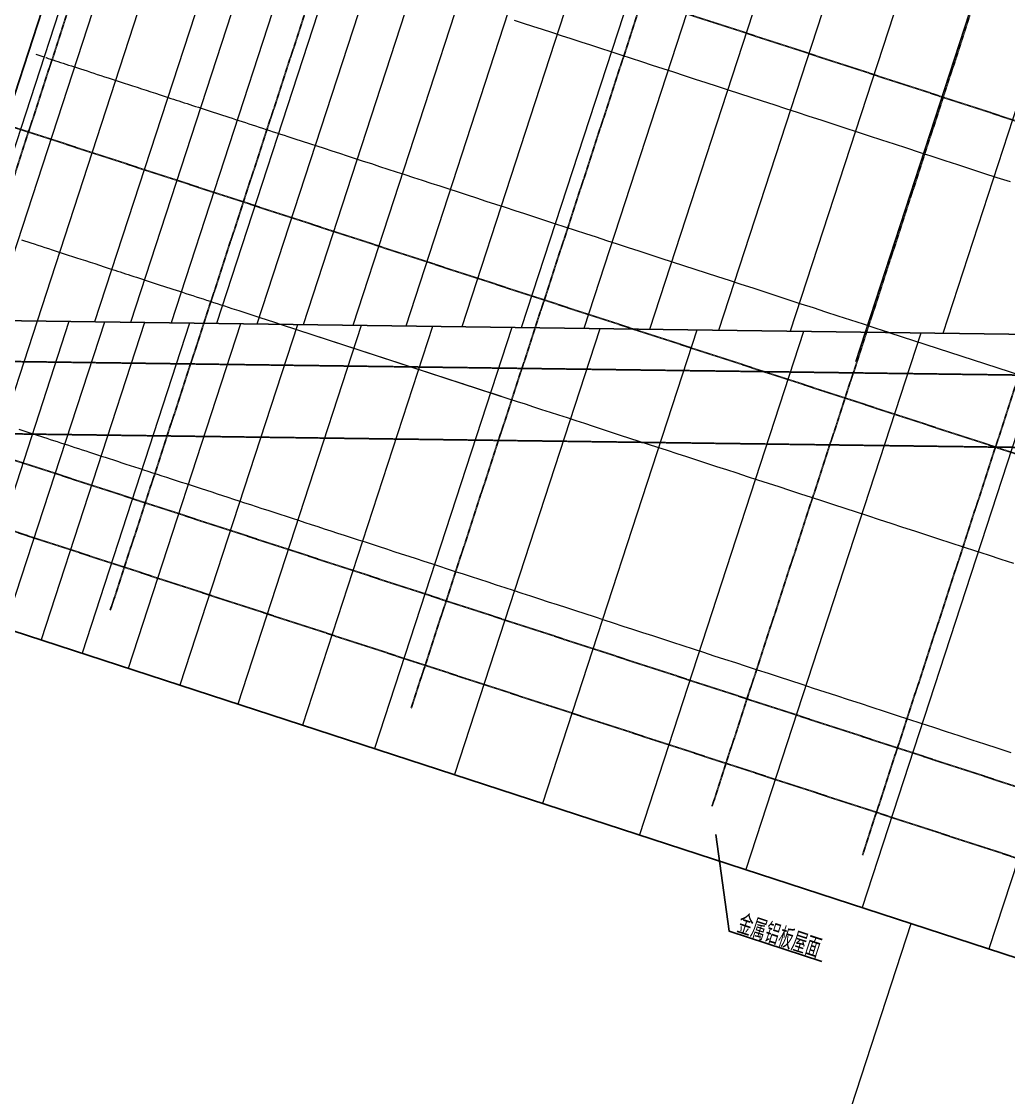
# Model space of a CAD drawing. Header units: millimetres. Extents: x 11677979 to 11902225, y -6694179 to -6308891.
# Drawn here: x 11837582 to 11859416, y -6364981 to -6341176 of the extents above; entities that cross this region are included whole.
import ezdxf
from ezdxf.enums import TextEntityAlignment as Align

# ---------------------------------------------------------------- set-up
doc = ezdxf.new("R2010")
doc.units = ezdxf.units.MM
doc.header["$LTSCALE"] = 10
doc.linetypes.add('A2-RG-AXIS$0$CENTER', pattern=[2, 1.25, -0.25, 0.25, -0.25])
doc.linetypes.add('A2-RG-AXIS$0$DOTE', pattern=[2.42, 2, -0.2, 0.02, -0.2])
for name, color, linetype in [('A2-RG-AXIS$0$A-DIMS-100', 1, 'Continuous'), ('A2-RG-AXIS$0$A-GRID', 1, 'A2-RG-AXIS$0$CENTER'), ('A2-RI-RF$0$A-ROOF-DRAN', 175, 'Continuous'), ('A2-RI-RF$0$A-ROOF-EDGE', 2, 'Continuous'), ('A2-RI-RF$0$A-SYMB', 4, 'Continuous'), ('A2-RI-RF$0$A-SYMB-AREA', 4, 'Continuous'), ('A2-RI-RF$0$A-SYMB-NAME', 4, 'Continuous')]:
    doc.layers.add(name, color=color, linetype=linetype)
doc.layers.add('A2-RI-RF$0$A-DETL-LLIN', color=3, linetype='Continuous', lineweight=5)
doc.layers.add('A2-RI-RF$0$A-ROOF-PATT', color=8, linetype='Continuous', lineweight=13)
doc.styles.add('A2-RG-AXIS$0$XD2008', font='hzs.shx', dxfattribs={"width": 0.7, "bigfont": 'hztxt.shx'})
doc.styles.add('A2-RI-RF$0$ECADI', font='hzs.shx', dxfattribs={"width": 0.7, "bigfont": 'hztxt.shx'})
doc.dimstyles.new('A2-RG-AXIS$0$XD150', dxfattribs={"dimscale": 300, "dimtxt": 2.5, "dimasz": 1.5, "dimexe": 1, "dimexo": 2, "dimgap": 0.5, "dimtad": 1, "dimdec": 0, "dimdsep": 46, "dimtxsty": 'A2-RG-AXIS$0$XD2008', "dimcen": 2.5, "dimclrt": 4, "dimaunit": 1, "dimadec": 3, "dimazin": 0, "dimtfac": 1, "dimtdec": 0, "dimtmove": 2, "dimatfit": 3, "dimfxl": 0, "dimtolj": 1, "dimtzin": 0, "dimarcsym": 0})

# ---------------------------------------------------------------- blocks, each defined once
blk = doc.blocks.new('A2-RG-AXIS$0$_ArchTick')
at = {"color": 0, "linetype": 'ByBlock', "const_width": 0.4}
blk.add_lwpolyline([(-0.5, -0.5), (0.5, 0.5)], dxfattribs=at)
blk = doc.blocks.new('*D492')
at = {"layer": 'A2-RG-AXIS$0$A-DIMS-100', "color": 0, "lineweight": -2, "ltscale": 3, "transparency": 16777216}
for p, q in [((11753070, -6371598), (11752455, -6363872)), ((11854556, -6379588), (11856371, -6372053))]:
    blk.add_line(p, q, dxfattribs=at)
blk.add_arc((11778731, -6694179), 331200, 76.44866, 94.54827, dxfattribs=at)
at = {"layer": 'Defpoints', "color": 0, "ltscale": 3, "transparency": 16777216}
for p in [(11822065, -6365826), (11753093, -6371897), (11854485, -6379879), (11778731, -6694179)]:
    blk.add_point(p, dxfattribs=at)
at = {"layer": 'A2-RG-AXIS$0$A-DIMS-100', "color": 0, "lineweight": -2, "ltscale": 3, "transparency": 16777216, "xscale": 150, "yscale": 150, "zscale": 150}
for p, rotation in [((11752467, -6364022), 184.5482656226652), ((11856336, -6372199), 346.4486630674553)]:
    blk.add_blockref('A2-RG-AXIS$0$_ArchTick', p, dxfattribs=dict(at, rotation=rotation))
at = {"layer": 'A2-RG-AXIS$0$A-DIMS-100', "color": 4, "ltscale": 3, "transparency": 16777216, "insert": (11804749, -6363703), "char_height": 375, "attachment_point": 5, "rotation": 355.4985, "style": 'A2-RG-AXIS$0$XD2008'}
blk.add_mtext('\\A1;18°5\'59"', dxfattribs=at)
blk = doc.blocks.new('*D562')
at = {"layer": 'A2-RG-AXIS$0$A-DIMS-100', "color": 0, "lineweight": -2, "ltscale": 3, "transparency": 16777216}
blk.add_arc((11859129, -6350592), 5747, 341.947, 359.2286, dxfattribs=at)
at = {"layer": 'Defpoints', "color": 0, "ltscale": 3, "transparency": 16777216}
for p in [(11834459, -6342551), (11835567, -6350275), (11872705, -6350775), (11864744, -6351816), (11872420, -6354924)]:
    blk.add_point(p, dxfattribs=at)
at = {"layer": 'A2-RG-AXIS$0$A-DIMS-100', "color": 0, "lineweight": -2, "ltscale": 3, "transparency": 16777216, "xscale": 150, "yscale": 150, "zscale": 150}
for p, rotation in [((11864875, -6350669), 89.22855370033292), ((11864593, -6352373), 251.9470404933478)]:
    blk.add_blockref('A2-RG-AXIS$0$_ArchTick', p, dxfattribs=dict(at, rotation=rotation))
at = {"layer": 'A2-RG-AXIS$0$A-DIMS-100', "color": 4, "ltscale": 3, "transparency": 16777216, "insert": (11865469, -6351643), "char_height": 375, "attachment_point": 5, "rotation": 80.5878, "style": 'A2-RG-AXIS$0$XD2008'}
blk.add_mtext('\\A1;17°16\'53"', dxfattribs=at)
blk = doc.blocks.new('A2-RI-RF$0$5erhfh')
at = {"layer": 'A2-RI-RF$0$A-SYMB-AREA', "style": 'A2-RI-RF$0$ECADI', "width": 0.7}
blk.add_attdef('340M2', text='', height=2.5, dxfattribs=at).set_placement((0, 1.25), align=Align.MIDDLE_LEFT)
at = {"layer": 'A2-RI-RF$0$A-SYMB-NAME', "style": 'A2-RI-RF$0$ECADI', "width": 0.7}
blk.add_attdef('CHINESENAME', (-12.29, 3.09), '', height=4.5, dxfattribs=at)
blk = doc.blocks.new('A2-RG-AXIS')
at = {"layer": 'A2-RG-AXIS$0$A-GRID', "linetype": 'A2-RG-AXIS$0$DOTE'}
for p, q in [((11847953.1, -6312274.5), (11834792.3, -6352651.7)), ((11852707, -6313824), (11839546.1, -6354201.2)), ((11859362.3, -6315993.2), (11846201.5, -6356370.4)), ((11866017.6, -6318162.5), (11852857, -6358539.7)), ((11869345.5, -6319247.1), (11856184.8, -6359624.4)), ((11836628.7, -6335895.9), (11874589.4, -6348268.9)), ((11834459.4, -6342551.3), (11872420.1, -6354924.3)), ((11835588.6, -6348674.9), (11872727, -6349175.1)), ((11832290.2, -6349206.7), (11870250.8, -6361579.7)), ((11835567, -6350274.8), (11872705.5, -6350774.9)), ((11831825.3, -6350632.8), (11869786, -6363005.8))]:
    blk.add_line(p, q, dxfattribs=at)
at = {"layer": 'A2-RG-AXIS$0$A-DIMS-100', "ltscale": 3}
dim = blk.add_angular_dim_2l(base=(11864743.7, -6351815.5), line1=((11834459.4, -6342551.3), (11872420.1, -6354924.3)), line2=((11835567, -6350274.8), (11872705.5, -6350774.9)), dimstyle='A2-RG-AXIS$0$XD150', override={"dimscale": 150, "dimasz": 1, "dimblk": 'A2-RG-AXIS$0$_ArchTick', "dimadec": 4}, dxfattribs=at)
dim.commit()
dim.dimension.update_dxf_attribs({"geometry": '*D562', "text_midpoint": (11865468.5, -6351643)})
dim = blk.add_angular_dim_3p(base=(11822064.9, -6365825.9), center=(11778730.7, -6694178.7), p1=(11854485.2, -6379879.3), p2=(11753093.4, -6371896.8), dimstyle='A2-RG-AXIS$0$XD150', override={"dimscale": 150, "dimasz": 1, "dimblk": 'A2-RG-AXIS$0$_ArchTick', "dimadec": 4}, dxfattribs=at)
dim.commit()
dim.dimension.update_dxf_attribs({"geometry": '*D492', "text_midpoint": (11804748.6, -6363703.1)})
blk = doc.blocks.new('A2-RI-RF')
at = {"layer": 'A2-RI-RF$0$A-DETL-LLIN'}
blk.add_line((11850253.5, -6382633.2), (11857261, -6361134.3), dxfattribs=at)
at = {"layer": 'A2-RI-RF$0$A-ROOF-DRAN'}
blk.add_line((11846366.2, -6315368.2), (11834083.4, -6353051.7), dxfattribs=at)
at = {"layer": 'A2-RI-RF$0$A-ROOF-EDGE'}
for p, q in [((11836362.8, -6347785.2), (11872402, -6348270.6)), ((11867158.4, -6364358.1), (11832502.3, -6353062.2))]:
    blk.add_line(p, q, dxfattribs=at)
at = {"layer": 'A2-RI-RF$0$A-ROOF-PATT', "lineweight": 9}
for p, q in [((11846854.1, -6315037.9), (11835872.3, -6348730.4)), ((11847525.7, -6315256.8), (11836920.8, -6347792.8)), ((11848437.1, -6315553.9), (11837924.7, -6347806.3)), ((11849592.4, -6315930.4), (11839197.1, -6347823.4)), ((11850313.3, -6316165.4), (11839991.2, -6347834.1)), ((11851131.3, -6316432), (11840892.1, -6347846.2)), ((11852044.8, -6316729.7), (11841898.2, -6347859.8)), ((11852292.7, -6318714.2), (11842789, -6347871.8)), ((11853127.1, -6319305.7), (11843811.7, -6347885.6)), ((11854022.5, -6319940.5), (11844909.2, -6347900.3)), ((11854977.9, -6320617.9), (11846080.3, -6347916.1)), ((11855992.5, -6321337.1), (11847323.8, -6347932.9)), ((11857065.2, -6322097.7), (11848638.7, -6347950.6)), ((11858195.2, -6322898.7), (11850023.7, -6347969.2)), ((11859381.5, -6323739.8), (11851477.7, -6347988.8)), ((11860623.1, -6324620), (11852999.6, -6348009.3)), ((11861919.2, -6325538.8), (11854588.2, -6348030.7)), ((11863268.8, -6326495.6), (11856030.2, -6348703.6)), ((11864670.8, -6327489.6), (11857960.8, -6348076.1)), ((11848478.2, -6341143.3), (11848682.2, -6341209.8)), ((11848682.2, -6341209.8), (11848888.4, -6341277)), ((11848888.4, -6341277), (11849096.8, -6341345)), ((11849096.8, -6341345), (11849307.4, -6341413.6)), ((11849307.4, -6341413.6), (11849520.2, -6341483)), ((11849520.2, -6341483), (11849735.1, -6341553)), ((11849735.1, -6341553), (11849952.2, -6341623.8)), ((11849952.2, -6341623.8), (11850171.4, -6341695.2)), ((11850171.4, -6341695.2), (11850392.9, -6341767.4)), ((11850392.9, -6341767.4), (11850616.4, -6341840.3)), ((11837898.3, -6341902), (11837940.6, -6341915.8)), ((11837940.6, -6341915.8), (11837984.3, -6341930)), ((11837984.3, -6341930), (11838029.4, -6341944.7)), ((11838029.4, -6341944.7), (11838075.9, -6341959.9)), ((11838075.9, -6341959.9), (11838092.9, -6341965.4)), ((11838116.6, -6341973.2), (11838123.8, -6341975.5)), ((11838123.8, -6341975.5), (11838173.3, -6341991.6)), ((11838173.3, -6341991.6), (11838224.2, -6342008.2)), ((11838224.2, -6342008.2), (11838276.6, -6342025.3)), ((11838276.6, -6342025.3), (11838330.5, -6342042.9)), ((11838330.5, -6342042.9), (11838386, -6342061)), ((11850616.4, -6341840.3), (11850842.1, -6341913.8)), ((11850842.1, -6341913.8), (11851070, -6341988.1)), ((11851070, -6341988.1), (11851299.9, -6342063.1)), ((11838386, -6342061), (11838443.1, -6342079.6)), ((11838443.1, -6342079.6), (11838501.7, -6342098.7)), ((11838501.7, -6342098.7), (11838562, -6342118.3)), ((11838562, -6342118.3), (11838623.9, -6342138.5)), ((11838623.9, -6342138.5), (11838687.4, -6342159.2)), ((11838687.4, -6342159.2), (11838752.6, -6342180.5)), ((11838752.6, -6342180.5), (11838819.5, -6342202.3)), ((11838819.5, -6342202.3), (11838888.2, -6342224.7)), ((11838888.2, -6342224.7), (11838958.5, -6342247.6)), ((11838958.5, -6342247.6), (11839030.6, -6342271.1)), ((11839030.6, -6342271.1), (11839104.5, -6342295.2)), ((11839104.5, -6342295.2), (11839180.2, -6342319.8)), ((11851299.9, -6342063.1), (11851532, -6342138.7)), ((11851532, -6342138.7), (11851766.2, -6342215)), ((11851766.2, -6342215), (11852002.6, -6342292.1)), ((11852002.6, -6342292.1), (11852241, -6342369.8)), ((11839180.2, -6342319.8), (11839257.7, -6342345.1)), ((11839257.7, -6342345.1), (11839337.1, -6342371)), ((11839337.1, -6342371), (11839418.3, -6342397.4)), ((11839418.3, -6342397.4), (11839501.3, -6342424.5)), ((11839501.3, -6342424.5), (11839586.3, -6342452.2)), ((11839586.3, -6342452.2), (11839673.2, -6342480.5)), ((11839673.2, -6342480.5), (11839762.1, -6342509.5)), ((11839762.1, -6342509.5), (11839852.9, -6342539.1)), ((11852241, -6342369.8), (11852481.5, -6342448.2)), ((11852481.5, -6342448.2), (11852724.1, -6342527.3)), ((11852724.1, -6342527.3), (11852968.8, -6342607)), ((11839852.9, -6342539.1), (11839945.7, -6342569.3)), ((11839945.7, -6342569.3), (11840040.5, -6342600.2)), ((11840040.5, -6342600.2), (11840137.3, -6342631.8)), ((11840137.3, -6342631.8), (11840236.2, -6342664)), ((11840236.2, -6342664), (11840337.1, -6342696.9)), ((11840337.1, -6342696.9), (11840440.2, -6342730.5)), ((11840440.2, -6342730.5), (11840545.3, -6342764.8)), ((11840545.3, -6342764.8), (11840652.6, -6342799.7)), ((11852968.8, -6342607), (11853215.6, -6342687.4)), ((11853215.6, -6342687.4), (11853464.4, -6342768.6)), ((11853464.4, -6342768.6), (11853715.3, -6342850.3)), ((11840652.6, -6342799.7), (11840762, -6342835.4)), ((11840762, -6342835.4), (11840829.8, -6342857.5)), ((11840829.8, -6342857.5), (11840886.8, -6342876.1)), ((11840886.8, -6342876.1), (11840944.4, -6342894.9)), ((11840944.4, -6342894.9), (11841002.7, -6342913.9)), ((11841002.7, -6342913.9), (11841061.8, -6342933.1)), ((11841061.8, -6342933.1), (11841121.5, -6342952.6)), ((11841121.5, -6342952.6), (11841181.9, -6342972.3)), ((11841181.9, -6342972.3), (11841243, -6342992.2)), ((11841243, -6342992.2), (11841304.8, -6343012.3)), ((11853715.3, -6342850.3), (11853968.3, -6342932.8)), ((11853968.3, -6342932.8), (11854223.3, -6343015.9)), ((11841304.8, -6343012.3), (11841367.2, -6343032.7)), ((11841367.2, -6343032.7), (11841430.4, -6343053.3)), ((11841430.4, -6343053.3), (11841494.3, -6343074.1)), ((11841494.3, -6343074.1), (11841558.8, -6343095.1)), ((11841558.8, -6343095.1), (11841624, -6343116.4)), ((11841624, -6343116.4), (11841689.9, -6343137.9)), ((11841689.9, -6343137.9), (11841756.5, -6343159.6)), ((11841756.5, -6343159.6), (11841823.8, -6343181.5)), ((11841823.8, -6343181.5), (11841891.7, -6343203.6)), ((11841891.7, -6343203.6), (11841960.4, -6343226)), ((11841960.4, -6343226), (11842029.7, -6343248.6)), ((11842029.7, -6343248.6), (11842099.7, -6343271.4)), ((11854223.3, -6343015.9), (11854480.4, -6343099.7)), ((11854480.4, -6343099.7), (11854739.5, -6343184.1)), ((11854739.5, -6343184.1), (11855000.6, -6343269.3)), ((11842099.7, -6343271.4), (11842170.3, -6343294.4)), ((11842170.3, -6343294.4), (11842241.7, -6343317.7)), ((11842241.7, -6343317.7), (11842313.7, -6343341.2)), ((11842313.7, -6343341.2), (11842386.4, -6343364.9)), ((11842386.4, -6343364.9), (11842459.7, -6343388.8)), ((11842459.7, -6343388.8), (11842533.8, -6343412.9)), ((11842533.8, -6343412.9), (11842608.5, -6343437.3)), ((11842608.5, -6343437.3), (11842683.8, -6343461.8)), ((11842683.8, -6343461.8), (11842759.9, -6343486.6)), ((11842759.9, -6343486.6), (11842836.6, -6343511.6)), ((11855000.6, -6343269.3), (11855263.7, -6343355)), ((11855263.7, -6343355), (11855528.9, -6343441.5)), ((11855528.9, -6343441.5), (11855796.1, -6343528.5)), ((11842836.6, -6343511.6), (11842914, -6343536.8)), ((11842914, -6343536.8), (11842992, -6343562.3)), ((11842992, -6343562.3), (11843070.8, -6343587.9)), ((11843070.8, -6343587.9), (11843150.1, -6343613.8)), ((11843150.1, -6343613.8), (11843230.2, -6343639.9)), ((11843230.2, -6343639.9), (11843310.9, -6343666.2)), ((11843310.9, -6343666.2), (11843392.3, -6343692.7)), ((11843392.3, -6343692.7), (11843474.3, -6343719.5)), ((11843474.3, -6343719.5), (11843630.6, -6343770.4)), ((11855796.1, -6343528.5), (11856065.3, -6343616.3)), ((11856065.3, -6343616.3), (11856336.5, -6343704.7)), ((11856336.5, -6343704.7), (11856609.7, -6343793.7)), ((11843630.6, -6343770.4), (11843789.2, -6343822.1)), ((11843789.2, -6343822.1), (11843950.2, -6343874.6)), ((11843950.2, -6343874.6), (11844113.4, -6343927.8)), ((11844113.4, -6343927.8), (11844279, -6343981.8)), ((11856609.7, -6343793.7), (11856884.8, -6343883.4)), ((11856884.8, -6343883.4), (11857162, -6343973.7)), ((11844279, -6343981.8), (11844446.9, -6344036.5)), ((11844446.9, -6344036.5), (11844617.1, -6344092)), ((11844617.1, -6344092), (11844789.6, -6344148.2)), ((11844789.6, -6344148.2), (11844964.4, -6344205.2)), ((11857162, -6343973.7), (11857441.1, -6344064.7)), ((11857441.1, -6344064.7), (11857722.2, -6344156.3)), ((11857722.2, -6344156.3), (11858005.3, -6344248.6)), ((11844964.4, -6344205.2), (11845141.5, -6344262.9)), ((11845141.5, -6344262.9), (11845320.8, -6344321.3)), ((11845320.8, -6344321.3), (11845502.4, -6344380.5)), ((11845502.4, -6344380.5), (11845686.3, -6344440.5)), ((11845686.3, -6344440.5), (11845872.4, -6344501.1)), ((11858005.3, -6344248.6), (11858290.3, -6344341.5)), ((11858290.3, -6344341.5), (11858577.2, -6344435)), ((11858577.2, -6344435), (11858866.2, -6344529.2)), ((11845872.4, -6344501.1), (11846060.8, -6344562.5)), ((11846060.8, -6344562.5), (11846251.5, -6344624.7)), ((11846251.5, -6344624.7), (11846444.3, -6344687.5)), ((11858866.2, -6344529.2), (11859157, -6344624)), ((11859157, -6344624), (11859449.8, -6344719.4)), ((11846444.3, -6344687.5), (11846639.4, -6344751.1)), ((11846639.4, -6344751.1), (11846836.8, -6344815.4)), ((11846836.8, -6344815.4), (11847036.3, -6344880.5)), ((11847036.3, -6344880.5), (11847238.1, -6344946.2)), ((11847238.1, -6344946.2), (11847442, -6345012.7)), ((11847442, -6345012.7), (11847648.2, -6345079.9)), ((11847648.2, -6345079.9), (11847856.5, -6345147.8)), ((11847856.5, -6345147.8), (11848067.1, -6345216.5)), ((11848067.1, -6345216.5), (11848279.8, -6345285.8)), ((11848279.8, -6345285.8), (11848494.7, -6345355.8)), ((11848494.7, -6345355.8), (11848711.8, -6345426.6)), ((11848711.8, -6345426.6), (11848931, -6345498)), ((11848931, -6345498), (11849152.4, -6345570.2)), ((11849152.4, -6345570.2), (11849375.9, -6345643)), ((11849375.9, -6345643), (11849601.6, -6345716.6)), ((11849601.6, -6345716.6), (11849829.4, -6345790.9)), ((11849829.4, -6345790.9), (11850059.3, -6345865.8)), ((11850059.3, -6345865.8), (11850291.3, -6345941.4)), ((11837580, -6346005.4), (11837648.6, -6346027.7)), ((11837648.6, -6346027.7), (11837718.9, -6346050.7)), ((11837718.9, -6346050.7), (11837791, -6346074.2)), ((11837791, -6346074.2), (11837864.9, -6346098.3)), ((11837864.9, -6346098.3), (11837940.6, -6346122.9)), ((11850291.3, -6345941.4), (11850525.5, -6346017.8)), ((11850525.5, -6346017.8), (11850761.8, -6346094.8)), ((11850761.8, -6346094.8), (11851000.2, -6346172.5)), ((11837940.6, -6346122.9), (11838018.1, -6346148.2)), ((11838018.1, -6346148.2), (11838097.5, -6346174)), ((11838097.5, -6346174), (11838178.7, -6346200.5)), ((11838178.7, -6346200.5), (11838261.8, -6346227.6)), ((11838261.8, -6346227.6), (11838346.7, -6346255.3)), ((11838346.7, -6346255.3), (11838433.6, -6346283.6)), ((11838433.6, -6346283.6), (11838522.5, -6346312.6)), ((11838522.5, -6346312.6), (11838613.3, -6346342.2)), ((11838613.3, -6346342.2), (11838706.1, -6346372.4)), ((11851000.2, -6346172.5), (11851240.6, -6346250.8)), ((11851240.6, -6346250.8), (11851483.2, -6346329.9)), ((11851483.2, -6346329.9), (11851727.9, -6346409.6)), ((11838706.1, -6346372.4), (11838800.9, -6346403.3)), ((11838800.9, -6346403.3), (11838897.7, -6346434.9)), ((11838897.7, -6346434.9), (11838996.6, -6346467.1)), ((11838996.6, -6346467.1), (11839097.5, -6346500)), ((11839097.5, -6346500), (11839200.6, -6346533.6)), ((11839200.6, -6346533.6), (11839305.7, -6346567.9)), ((11839305.7, -6346567.9), (11839413, -6346602.8)), ((11851727.9, -6346409.6), (11851974.6, -6346490.1)), ((11851974.6, -6346490.1), (11852223.4, -6346571.2)), ((11852223.4, -6346571.2), (11852474.2, -6346652.9)), ((11839413, -6346602.8), (11839522.4, -6346638.5)), ((11839522.4, -6346638.5), (11839590.3, -6346660.6)), ((11839590.3, -6346660.6), (11839647.2, -6346679.2)), ((11839647.2, -6346679.2), (11839704.8, -6346698)), ((11839704.8, -6346698), (11839763.2, -6346717)), ((11839763.2, -6346717), (11839822.2, -6346736.2)), ((11839822.2, -6346736.2), (11839881.9, -6346755.7)), ((11839881.9, -6346755.7), (11839942.3, -6346775.4)), ((11839942.3, -6346775.4), (11840003.4, -6346795.3)), ((11840003.4, -6346795.3), (11840065.2, -6346815.4)), ((11840065.2, -6346815.4), (11840127.7, -6346835.8)), ((11852474.2, -6346652.9), (11852727.1, -6346735.4)), ((11852727.1, -6346735.4), (11852982.1, -6346818.5)), ((11852982.1, -6346818.5), (11853239.1, -6346902.2)), ((11840127.7, -6346835.8), (11840190.8, -6346856.4)), ((11840190.8, -6346856.4), (11840254.7, -6346877.2)), ((11840254.7, -6346877.2), (11840319.2, -6346898.2)), ((11840319.2, -6346898.2), (11840384.4, -6346919.5)), ((11840384.4, -6346919.5), (11840450.3, -6346940.9)), ((11840450.3, -6346940.9), (11840516.9, -6346962.7)), ((11840516.9, -6346962.7), (11840584.2, -6346984.6)), ((11840584.2, -6346984.6), (11840652.1, -6347006.7)), ((11840652.1, -6347006.7), (11840720.8, -6347029.1)), ((11840720.8, -6347029.1), (11840790.1, -6347051.7)), ((11840790.1, -6347051.7), (11840860.1, -6347074.5)), ((11853239.1, -6346902.2), (11853498.2, -6346986.7)), ((11853498.2, -6346986.7), (11853759.3, -6347071.8)), ((11840860.1, -6347074.5), (11840930.7, -6347097.5)), ((11840930.7, -6347097.5), (11841002.1, -6347120.8)), ((11841002.1, -6347120.8), (11841074.1, -6347144.3)), ((11841074.1, -6347144.3), (11841146.8, -6347167.9)), ((11841146.8, -6347167.9), (11841220.1, -6347191.9)), ((11841220.1, -6347191.9), (11841294.2, -6347216)), ((11841294.2, -6347216), (11841368.9, -6347240.3)), ((11841368.9, -6347240.3), (11841444.3, -6347264.9)), ((11841444.3, -6347264.9), (11841520.3, -6347289.7)), ((11841520.3, -6347289.7), (11841597, -6347314.7)), ((11853759.3, -6347071.8), (11854022.4, -6347157.5)), ((11854022.4, -6347157.5), (11854287.5, -6347243.9)), ((11854287.5, -6347243.9), (11854554.6, -6347331)), ((11841597, -6347314.7), (11841674.4, -6347339.9)), ((11841674.4, -6347339.9), (11841752.5, -6347365.4)), ((11841752.5, -6347365.4), (11841831.2, -6347391)), ((11841831.2, -6347391), (11841910.6, -6347416.9)), ((11841910.6, -6347416.9), (11841990.6, -6347443)), ((11841990.6, -6347443), (11842071.3, -6347469.3)), ((11842071.3, -6347469.3), (11842152.7, -6347495.8)), ((11842152.7, -6347495.8), (11842234.7, -6347522.5)), ((11842234.7, -6347522.5), (11842387, -6347572.2)), ((11854554.6, -6347331), (11854823.8, -6347418.7)), ((11854823.8, -6347418.7), (11855094.9, -6347507.1)), ((11855094.9, -6347507.1), (11855368, -6347596.1)), ((11842387, -6347572.2), (11842541.6, -6347622.6)), ((11842541.6, -6347622.6), (11842698.3, -6347673.7)), ((11842698.3, -6347673.7), (11842857.3, -6347725.5)), ((11842857.3, -6347725.5), (11843018.4, -6347778)), ((11855368, -6347596.1), (11855643.2, -6347685.8)), ((11855643.2, -6347685.8), (11855920.3, -6347776.1)), ((11837926.9, -6347806.3), (11835857.3, -6354155.8)), ((11838628.2, -6347815.8), (11836494.1, -6354363.3)), ((11839415.6, -6347826.4), (11837209, -6354596.3)), ((11840302, -6347838.3), (11838013.8, -6354858.7)), ((11841300.5, -6347851.7), (11838920.4, -6355154.2)), ((11842424.1, -6347866.9), (11839940.5, -6355486.7)), ((11843685.7, -6347883.9), (11841086, -6355860)), ((11845098.4, -6347902.9), (11842368.6, -6356278.1)), ((11843018.4, -6347778), (11843181.8, -6347831.2)), ((11843181.8, -6347831.2), (11843328.5, -6347879.1)), ((11843325.7, -6347879), (11847672, -6349295.6)), ((11843325.7, -6347879), (11848365.3, -6349521.6)), ((11846675.2, -6347924.1), (11843800.2, -6356744.7)), ((11848429, -6347947.8), (11845392.6, -6357263.7)), ((11850372.9, -6347973.9), (11847157.5, -6357839)), ((11852520, -6348002.8), (11849106.9, -6358474.4)), ((11855920.3, -6347776.1), (11856199.3, -6347867.1)), ((11856199.3, -6347867.1), (11856480.4, -6347958.7)), ((11856480.4, -6347958.7), (11856763.4, -6348050.9)), ((11854883.1, -6348034.7), (11851252.4, -6359173.7)), ((11857475.4, -6348069.6), (11853606, -6359940.8)), ((11860309.8, -6348107.8), (11856179.5, -6360779.6)), ((11856763.4, -6348050.9), (11856792.4, -6348060.4)), ((11856789.6, -6348060.4), (11860111.6, -6349143.1)), ((11863399.3, -6348149.4), (11858984.6, -6361693.9)), ((11847336.2, -6349186.2), (11847503.2, -6349240.6)), ((11847672, -6349295.6), (11847842.6, -6349351.2)), ((11847842.6, -6349351.2), (11848015, -6349407.4)), ((11848015, -6349407.4), (11848189.2, -6349464.2)), ((11848365.3, -6349521.6), (11848543.3, -6349579.6)), ((11848543.3, -6349579.6), (11848723.1, -6349638.3)), ((11848723.1, -6349638.3), (11848904.9, -6349697.5)), ((11848904.9, -6349697.5), (11849088.5, -6349757.3)), ((11849088.5, -6349757.3), (11849274, -6349817.8)), ((11849274, -6349817.8), (11849461.5, -6349878.9)), ((11849461.5, -6349878.9), (11849650.9, -6349940.6)), ((11849650.9, -6349940.6), (11849842.2, -6350003)), ((11849842.2, -6350003), (11850035.5, -6350066)), ((11850035.5, -6350066), (11850230.8, -6350129.7)), ((11850230.8, -6350129.7), (11850428.1, -6350194)), ((11837521.1, -6350194.1), (11837587.1, -6350215.7)), ((11837587.1, -6350215.7), (11837653.9, -6350237.4)), ((11837653.9, -6350237.4), (11837721.5, -6350259.5)), ((11837721.5, -6350259.5), (11837789.9, -6350281.8)), ((11837789.9, -6350281.8), (11837859.1, -6350304.3)), ((11837859.1, -6350304.3), (11837929.1, -6350327.1)), ((11837929.1, -6350327.1), (11838000, -6350350.2)), ((11838000, -6350350.2), (11838071.7, -6350373.6)), ((11838071.7, -6350373.6), (11838144.3, -6350397.3)), ((11850428.1, -6350194), (11850627.4, -6350258.9)), ((11850627.4, -6350258.9), (11850828.7, -6350324.6)), ((11850828.7, -6350324.6), (11851032, -6350390.8)), ((11851032, -6350390.8), (11851237.4, -6350457.8)), ((11838144.3, -6350397.3), (11838217.8, -6350421.2)), ((11838217.8, -6350421.2), (11838292.2, -6350445.5)), ((11838292.2, -6350445.5), (11838367.5, -6350470)), ((11838367.5, -6350470), (11838443.7, -6350494.9)), ((11838443.7, -6350494.9), (11838520.9, -6350520)), ((11838520.9, -6350520), (11838598.9, -6350545.5)), ((11838598.9, -6350545.5), (11838678, -6350571.2)), ((11838678, -6350571.2), (11838758, -6350597.3)), ((11838758, -6350597.3), (11838839, -6350623.7)), ((11838839, -6350623.7), (11838921, -6350650.4)), ((11851237.4, -6350457.8), (11851444.9, -6350525.4)), ((11851444.9, -6350525.4), (11851654.4, -6350593.7)), ((11851654.4, -6350593.7), (11851865.9, -6350662.6)), ((11838921, -6350650.4), (11839004, -6350677.5)), ((11839004, -6350677.5), (11839088, -6350704.9)), ((11839088, -6350704.9), (11839173.1, -6350732.6)), ((11839173.1, -6350732.6), (11839259.2, -6350760.7)), ((11839259.2, -6350760.7), (11839346.4, -6350789.1)), ((11839346.4, -6350789.1), (11839434.6, -6350817.8)), ((11839434.6, -6350817.8), (11839523.9, -6350847)), ((11839523.9, -6350847), (11839614.4, -6350876.4)), ((11851865.9, -6350662.6), (11852079.6, -6350732.3)), ((11852079.6, -6350732.3), (11852295.4, -6350802.6)), ((11852295.4, -6350802.6), (11852513.3, -6350873.6)), ((11839614.4, -6350876.4), (11839705.9, -6350906.3)), ((11839705.9, -6350906.3), (11839798.6, -6350936.5)), ((11839798.6, -6350936.5), (11839892.4, -6350967)), ((11839892.4, -6350967), (11839987.3, -6350998)), ((11839987.3, -6350998), (11840083.4, -6351029.3)), ((11840083.4, -6351029.3), (11840180.7, -6351061)), ((11840180.7, -6351061), (11840279.2, -6351093.1)), ((11840279.2, -6351093.1), (11840378.8, -6351125.6)), ((11852513.3, -6350873.6), (11852733.3, -6350945.4)), ((11852733.3, -6350945.4), (11852955.5, -6351017.8)), ((11852955.5, -6351017.8), (11853179.9, -6351090.9)), ((11853179.9, -6351090.9), (11853406.4, -6351164.7)), ((11840378.8, -6351125.6), (11840479.7, -6351158.5)), ((11840479.7, -6351158.5), (11840581.8, -6351191.8)), ((11840581.8, -6351191.8), (11840685.2, -6351225.5)), ((11840685.2, -6351225.5), (11840789.8, -6351259.6)), ((11840789.8, -6351259.6), (11840895.6, -6351294.1)), ((11840895.6, -6351294.1), (11841002.8, -6351329)), ((11841002.8, -6351329), (11841111.2, -6351364.3)), ((11853406.4, -6351164.7), (11853635.1, -6351239.3)), ((11853635.1, -6351239.3), (11853866, -6351314.5)), ((11853866, -6351314.5), (11854099.1, -6351390.5)), ((11841111.2, -6351364.3), (11841220.9, -6351400.1)), ((11841220.9, -6351400.1), (11841332, -6351436.3)), ((11841332, -6351436.3), (11841444.4, -6351472.9)), ((11841444.4, -6351472.9), (11841558.1, -6351510)), ((11841558.1, -6351510), (11841673.2, -6351547.5)), ((11841673.2, -6351547.5), (11841789.6, -6351585.4)), ((11854099.1, -6351390.5), (11854334.4, -6351467.2)), ((11854334.4, -6351467.2), (11854572, -6351544.6)), ((11854572, -6351544.6), (11854811.8, -6351622.8)), ((11841789.6, -6351585.4), (11841907.4, -6351623.8)), ((11841907.4, -6351623.8), (11842026.6, -6351662.7)), ((11842026.6, -6351662.7), (11842147.2, -6351702)), ((11842147.2, -6351702), (11842269.3, -6351741.8)), ((11842269.3, -6351741.8), (11842392.7, -6351782)), ((11842392.7, -6351782), (11842517.7, -6351822.7)), ((11854811.8, -6351622.8), (11855053.9, -6351701.7)), ((11855053.9, -6351701.7), (11855298.2, -6351781.4)), ((11855298.2, -6351781.4), (11855544.9, -6351861.7)), ((11842517.7, -6351822.7), (11842644, -6351863.9)), ((11842644, -6351863.9), (11842771.8, -6351905.6)), ((11842771.8, -6351905.6), (11842901.2, -6351947.7)), ((11842901.2, -6351947.7), (11843032, -6351990.4)), ((11843032, -6351990.4), (11843164.3, -6352033.5)), ((11843164.3, -6352033.5), (11843298.1, -6352077.1)), ((11855544.9, -6351861.7), (11855793.8, -6351942.9)), ((11855793.8, -6351942.9), (11856045.1, -6352024.8)), ((11856045.1, -6352024.8), (11856298.7, -6352107.4)), ((11843298.1, -6352077.1), (11843433.5, -6352121.2)), ((11843433.5, -6352121.2), (11843570.4, -6352165.9)), ((11843570.4, -6352165.9), (11843708.8, -6352211)), ((11843708.8, -6352211), (11843848.9, -6352256.6)), ((11843848.9, -6352256.6), (11843990.5, -6352302.8)), ((11856298.7, -6352107.4), (11856554.6, -6352190.9)), ((11856554.6, -6352190.9), (11856812.8, -6352275)), ((11856812.8, -6352275), (11857073.5, -6352360)), ((11843990.5, -6352302.8), (11844133.7, -6352349.5)), ((11844133.7, -6352349.5), (11844278.6, -6352396.7)), ((11844278.6, -6352396.7), (11844425, -6352444.4)), ((11844425, -6352444.4), (11844573.1, -6352492.7)), ((11844573.1, -6352492.7), (11844722.8, -6352541.5)), ((11857073.5, -6352360), (11857336.5, -6352445.7)), ((11857336.5, -6352445.7), (11857601.9, -6352532.2)), ((11857601.9, -6352532.2), (11857869.7, -6352619.5)), ((11844722.8, -6352541.5), (11844874.2, -6352590.8)), ((11844874.2, -6352590.8), (11845027.3, -6352640.7)), ((11845027.3, -6352640.7), (11845182, -6352691.2)), ((11845182, -6352691.2), (11845338.5, -6352742.2)), ((11845338.5, -6352742.2), (11845496.6, -6352793.7)), ((11857869.7, -6352619.5), (11858140, -6352707.6)), ((11858140, -6352707.6), (11858412.6, -6352796.5)), ((11845496.6, -6352793.7), (11845656.5, -6352845.8)), ((11845656.5, -6352845.8), (11845818.2, -6352898.5)), ((11845818.2, -6352898.5), (11845981.5, -6352951.8)), ((11845981.5, -6352951.8), (11846146.7, -6353005.6)), ((11846146.7, -6353005.6), (11846313.6, -6353060)), ((11858412.6, -6352796.5), (11858687.7, -6352886.1)), ((11858687.7, -6352886.1), (11858965.3, -6352976.6)), ((11858965.3, -6352976.6), (11859245.3, -6353067.9)), ((11846313.6, -6353060), (11846482.3, -6353115)), ((11846482.3, -6353115), (11846652.8, -6353170.6)), ((11846652.8, -6353170.6), (11846825.1, -6353226.7)), ((11846825.1, -6353226.7), (11846999.2, -6353283.5)), ((11859245.3, -6353067.9), (11859527.8, -6353160)), ((11846999.2, -6353283.5), (11847175.2, -6353340.8)), ((11847175.2, -6353340.8), (11847353, -6353398.8)), ((11847353, -6353398.8), (11847532.7, -6353457.4)), ((11847532.7, -6353457.4), (11847714.3, -6353516.5)), ((11847714.3, -6353516.5), (11847897.8, -6353576.3)), ((11847897.8, -6353576.3), (11848083.1, -6353636.8)), ((11848083.1, -6353636.8), (11848270.4, -6353697.8)), ((11848270.4, -6353697.8), (11848459.6, -6353759.5)), ((11848459.6, -6353759.5), (11848650.8, -6353821.8)), ((11848650.8, -6353821.8), (11848843.9, -6353884.7)), ((11848843.9, -6353884.7), (11849038.9, -6353948.3)), ((11849038.9, -6353948.3), (11849236, -6354012.5)), ((11849236, -6354012.5), (11849435, -6354077.4)), ((11849435, -6354077.4), (11849636.1, -6354142.9)), ((11849636.1, -6354142.9), (11849839.1, -6354209.1)), ((11849839.1, -6354209.1), (11850044.2, -6354276)), ((11850044.2, -6354276), (11850251.4, -6354343.5)), ((11850251.4, -6354343.5), (11850460.6, -6354411.7)), ((11850460.6, -6354411.7), (11850671.8, -6354480.5)), ((11850671.8, -6354480.5), (11850885.2, -6354550.1)), ((11850885.2, -6354550.1), (11851100.6, -6354620.3)), ((11851100.6, -6354620.3), (11851318.2, -6354691.2)), ((11851318.2, -6354691.2), (11851537.8, -6354762.8)), ((11851537.8, -6354762.8), (11851759.6, -6354835.1)), ((11851759.6, -6354835.1), (11851983.6, -6354908.1)), ((11851983.6, -6354908.1), (11852209.7, -6354981.8)), ((11852209.7, -6354981.8), (11852438, -6355056.2)), ((11852438, -6355056.2), (11852668.4, -6355131.3)), ((11852668.4, -6355131.3), (11852901.1, -6355207.1)), ((11852901.1, -6355207.1), (11853136, -6355283.7)), ((11853136, -6355283.7), (11853373.1, -6355361)), ((11853373.1, -6355361), (11853612.4, -6355439)), ((11853612.4, -6355439), (11853854, -6355517.7)), ((11853854, -6355517.7), (11854097.8, -6355597.2)), ((11854097.8, -6355597.2), (11854343.9, -6355677.4)), ((11854343.9, -6355677.4), (11854592.3, -6355758.4)), ((11854592.3, -6355758.4), (11854843, -6355840.1)), ((11854843, -6355840.1), (11855096, -6355922.6)), ((11855096, -6355922.6), (11855351.3, -6356005.8)), ((11855351.3, -6356005.8), (11855609, -6356089.8)), ((11855609, -6356089.8), (11855869, -6356174.5)), ((11855869, -6356174.5), (11856131.4, -6356260)), ((11856131.4, -6356260), (11856396.1, -6356346.3)), ((11856396.1, -6356346.3), (11856663.3, -6356433.4)), ((11856663.3, -6356433.4), (11856932.8, -6356521.3)), ((11856932.8, -6356521.3), (11857204.8, -6356609.9)), ((11857204.8, -6356609.9), (11857479.2, -6356699.3)), ((11857479.2, -6356699.3), (11857756, -6356789.6)), ((11857756, -6356789.6), (11858035.3, -6356880.6)), ((11858035.3, -6356880.6), (11858317, -6356972.4)), ((11858317, -6356972.4), (11858601.3, -6357065.1)), ((11858601.3, -6357065.1), (11858888, -6357158.5)), ((11858888, -6357158.5), (11859177.2, -6357252.8)), ((11859177.2, -6357252.8), (11859468.9, -6357347.9))]:
    blk.add_line(p, q, dxfattribs=at)
at = {"layer": 'A2-RI-RF$0$A-SYMB'}
blk.add_lwpolyline([(11855288.2, -6361970.7), (11853236.1, -6361300.2), (11852943.6, -6359164.8)], dxfattribs=at)
ref = blk.add_blockref('A2-RI-RF$0$5erhfh', (11854452.3, -6362003.8), dxfattribs=dict(xscale=100, yscale=100, zscale=100, rotation=341.9470404933405))
ref.add_attrib('CHINESENAME', '金属铝板屋面', (11853379.3, -6361329.3), dxfattribs={"layer": 'A2-RI-RF$0$A-SYMB-NAME', "height": 450, "rotation": 341.94704, "style": 'A2-RI-RF$0$ECADI', "width": 0.7})
at = {"layer": 'A2-RI-RF$0$A-DETL-LLIN'}
blk.add_blockref('A2-RG-AXIS', (0, 0), dxfattribs=at)

msp = doc.modelspace()

# ---------------------------------------------------------------- block references
for name in ['A2-RI-RF', 'A2-RG-AXIS']:
    msp.add_blockref(name, (0, 0))

doc.saveas('drawing.dxf')
